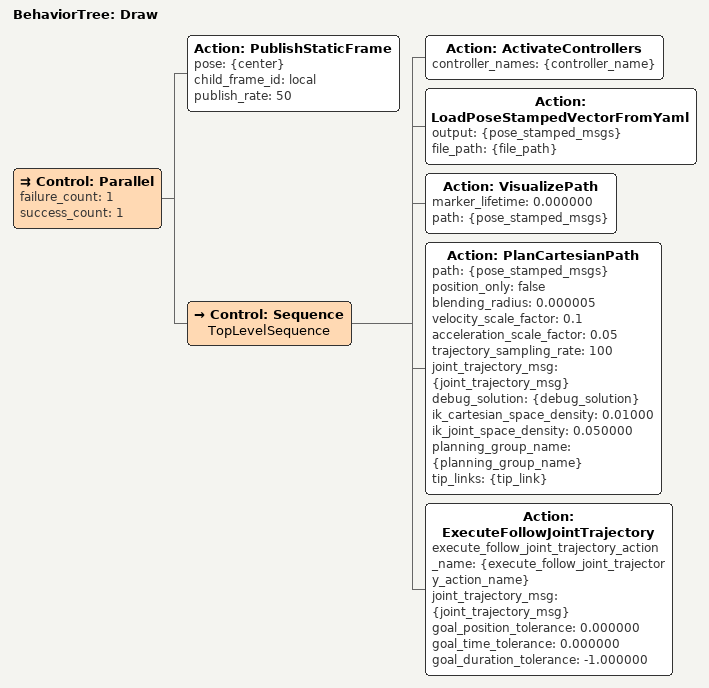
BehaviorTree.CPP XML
<?xml version='1.0' encoding='UTF-8'?>
<root BTCPP_format="4" main_tree_to_execute="Draw">
  <BehaviorTree ID="Draw" _description="Read a sequence of poses representing a text from a YAML file and draw the text on a flat surface using Cartesian planning." _hardcoded="false">
    <Control ID="Parallel" failure_count="1" success_count="1">
      <Action ID="PublishStaticFrame" pose="{center}" child_frame_id="local" publish_rate="50"/>
      <Control ID="Sequence" name="TopLevelSequence">
        <Action ID="ActivateControllers" controller_names="{controller_name}"/>
        <Action ID="LoadPoseStampedVectorFromYaml" output="{pose_stamped_msgs}" file_path="{file_path}"/>
        <Action ID="VisualizePath" marker_lifetime="0.000000" path="{pose_stamped_msgs}"/>
        <Action ID="PlanCartesianPath" path="{pose_stamped_msgs}" position_only="false" blending_radius="0.000005" velocity_scale_factor="0.1" acceleration_scale_factor="0.05" trajectory_sampling_rate="100" joint_trajectory_msg="{joint_trajectory_msg}" debug_solution="{debug_solution}" ik_cartesian_space_density="0.01000" ik_joint_space_density="0.050000" planning_group_name="{planning_group_name}" tip_links="{tip_link}"/>
        <Action ID="ExecuteFollowJointTrajectory" execute_follow_joint_trajectory_action_name="{execute_follow_joint_trajectory_action_name}" joint_trajectory_msg="{joint_trajectory_msg}" goal_position_tolerance="0.000000" goal_time_tolerance="0.000000" goal_duration_tolerance="-1.000000"/>
      </Control>
    </Control>
  </BehaviorTree>
</root>
